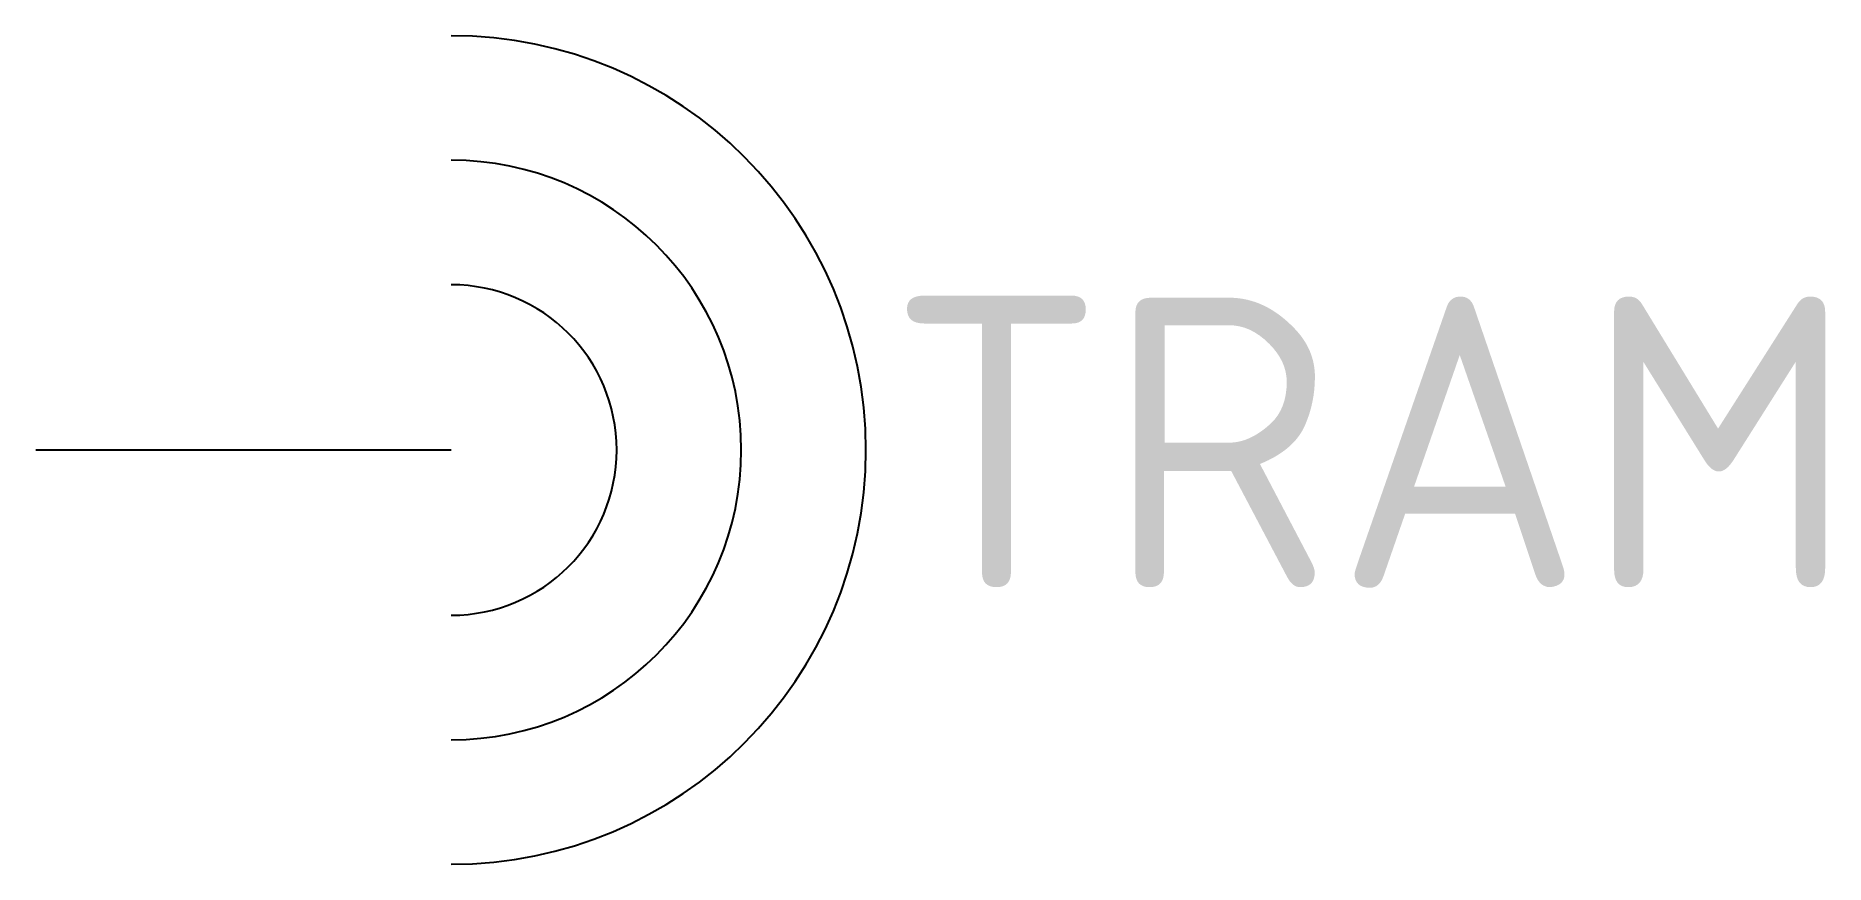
# Model space of a CAD drawing. Extents: x 0 to 10.8, y -2.5 to 2.5.
import ezdxf
from ezdxf.enums import TextEntityAlignment as Align

# ---------------------------------------------------------------- set-up
doc = ezdxf.new("R2010")
doc.units = 0
doc.layers.get('0').update_dxf_attribs({"lineweight": 25})
doc.styles.add('NLCS-ISO', font='NLCS-ISO.ttf')

msp = doc.modelspace()

# ---------------------------------------------------------------- linework, layer by layer
msp.add_line((2.5, 0), (0, 0))
for radius in [2.495, 1.745, 0.995]:
    msp.add_arc((2.5, 0), radius, 270, 90)

# ---------------------------------------------------------------- texts
at = {"style": 'NLCS-ISO'}
msp.add_text('TRAM', height=1.75, dxfattribs=at).set_placement((8.034, 0.049), align=Align.MIDDLE_CENTER)

doc.saveas('drawing.dxf')
